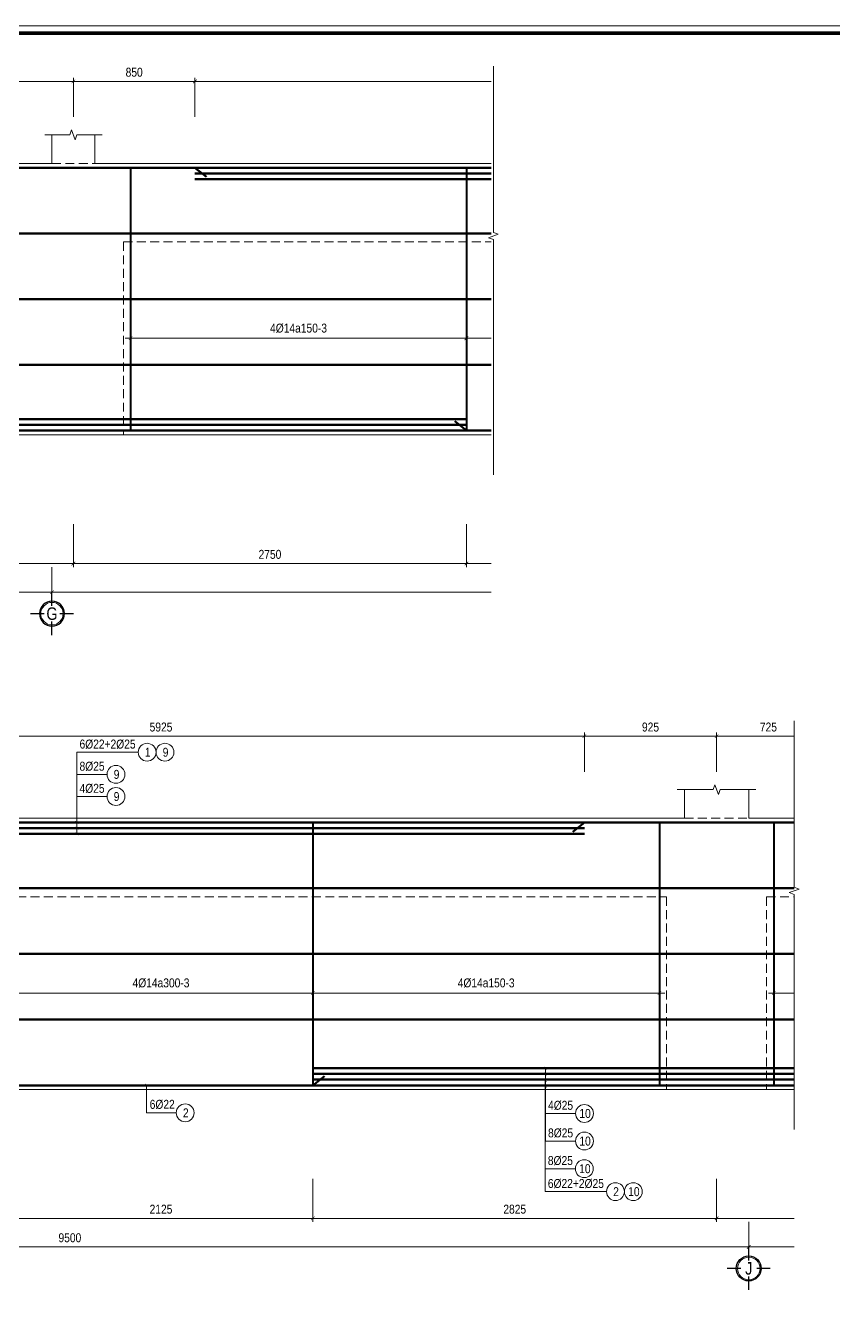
# Model space of a CAD drawing. Header units: millimetres. Extents: x 3014920 to 3563667, y -1638653 to -1356471.
# Drawn here: x 3379550 to 3385199, y -1595328 to -1586316 of the extents above; entities that cross this region are included whole.
import ezdxf
from ezdxf.enums import TextEntityAlignment as Align
from ezdxf.xclip import XClip

# ---------------------------------------------------------------- set-up
doc = ezdxf.new("R2010")
doc.units = ezdxf.units.MM
doc.header["$MEASUREMENT"] = 0
doc.header["$XCLIPFRAME"] = 0
doc.header["$PDMODE"] = 2
doc.linetypes.add('HIDDEN', pattern=[0.375, 0.25, -0.125])
doc.layers.get('0').update_dxf_attribs({"lineweight": 9})
doc.layers.get('Defpoints').update_dxf_attribs({"color": 10, "lineweight": 0})
for name, color, linetype, lineweight in [('2', 2, 'Continuous', 20), ('CDAI', 21, 'Continuous', 40), ('CTHEP', 50, 'Continuous', 50), ('DBAO', 90, 'Continuous', 13), ('DGIONG', 130, 'Continuous', 13), ('KTH', 154, 'Continuous', 9), ('Net khuat', 8, 'HIDDEN', 13), ('TEXT', 7, 'Continuous', 15)]:
    doc.layers.add(name, color=color, linetype=linetype, lineweight=lineweight)
doc.layers.add('8', color=8, linetype='Continuous')
doc.styles.add('HELVECONDENSE', font='VHELVCN_0.TTF')
doc.styles.add('Star-HelCon', font='VHELVCN_0.TTF')
doc.styles.add('TTP-HelCon', font='VHELVCN_0.TTF')
doc.styles.add('VNI-HELVE-CONDENSE', font='VHELVCN_0.TTF')
doc.dimstyles.new('kc-25', dxfattribs={"dimtxt": 62.5, "dimasz": 20, "dimexe": 20, "dimexo": 50, "dimgap": 25, "dimtad": 3, "dimdec": 0, "dimzin": 0, "dimdsep": 46, "dimtxsty": 'VNI-HELVE-CONDENSE', "dimblk": 'DIM', "dimcen": 2.5, "dimclrd": 256, "dimclre": 154, "dimclrt": 7, "dimaunit": 1, "dimadec": 0, "dimazin": 0, "dimtfac": 1, "dimtdec": 0, "dimtix": 1, "dimtmove": 0, "dimatfit": 3, "dimldrblk": 'DOT', "dimfxl": 1, "dimtolj": 1, "dimtzin": 0, "dimarcsym": 0})
doc.dimstyles.new('TTP-25', dxfattribs={"dimscale": 25, "dimtxt": 2.5, "dimasz": 1, "dimexe": 1, "dimexo": 1, "dimgap": 0.09, "dimtad": 0, "dimdec": 4, "dimrnd": 1, "dimzin": 9, "dimdsep": 46, "dimtxsty": 'TTP-HelCon', "dimblk": 'ARCHTICK', "dimcen": 0.09, "dimdle": 1.5, "dimclrd": 256, "dimclre": 256, "dimclrt": 7, "dimadec": 0, "dimazin": 0, "dimtfac": 1, "dimtdec": 4, "dimtmove": 0, "dimatfit": 3, "dimldrblk": 'ARCHTICK', "dimfxl": 1, "dimtvp": 1, "dimtolj": 1, "dimtzin": 0, "dimarcsym": 0})

# ---------------------------------------------------------------- blocks, each defined once
blk = doc.blocks.new('_ArchTick')
at = {"color": 0, "linetype": 'ByBlock', "const_width": 0.15}
blk.add_lwpolyline([(-0.5, -0.5), (0.5, 0.5)], dxfattribs=at)
blk = doc.blocks.new('*D2373')
at = {"layer": 'Defpoints', "color": 0, "transparency": 16777216}
for p in [(20505.9, -701.8), (22630.9, -701.8), (22630.9, -1198.9)]:
    blk.add_point(p, dxfattribs=at)
at = {"layer": 'KTH', "lineweight": -2, "transparency": 16777216}
for p, q in [((20505.9, -726.8), (20505.9, -1223.9)), ((22630.9, -726.8), (22630.9, -1223.9)), ((20468.4, -1198.9), (22668.4, -1198.9))]:
    blk.add_line(p, q, dxfattribs=at)
at = {"layer": 'KTH', "lineweight": -2, "transparency": 16777216, "xscale": 25, "yscale": 25, "zscale": 25, "rotation": 180}
blk.add_blockref('_ArchTick', (20505.9, -1198.9), dxfattribs=at)
at = {"layer": 'KTH', "lineweight": -2, "transparency": 16777216, "xscale": 25, "yscale": 25, "zscale": 25}
blk.add_blockref('_ArchTick', (22630.9, -1198.9), dxfattribs=at)
at = {"layer": 'KTH', "color": 7, "transparency": 16777216, "insert": (21568.4, -1129), "char_height": 62.5, "attachment_point": 5, "style": 'TTP-HelCon'}
blk.add_mtext('\\A1;4Þ14a300-3', dxfattribs=at)
blk = doc.blocks.new('DIM')
h = blk.add_hatch(color=1)
h.paths.add_polyline_path([(0.49, 0.29, 1), (0.29, 0.49), (-0.19, 0), (0.19, 0)])
h.paths.add_polyline_path([(0.19, 0), (-0.19, 0), (-0.49, -0.29, 1), (-0.29, -0.49)])
at = {"color": 9}
for p, q in [((-0.19, 0), (-1.5, 0)), ((0.19, 0), (1.5, 0))]:
    blk.add_line(p, q, dxfattribs=at)
at = {"color": 1}
for p, q in [((-0.49, -0.29), (0.29, 0.49)), ((-0.29, -0.49), (0.49, 0.29)), ((-0.19, 0), (0.19, 0))]:
    blk.add_line(p, q, dxfattribs=at)
blk.add_arc((-0.39, -0.39), 0.138, 135, 315, dxfattribs=at)
blk = doc.blocks.new('*D2376')
at = {"layer": 'Defpoints', "color": 0, "transparency": 16777216}
for p in [(25855.9, -701.8), (28080.9, -701.8), (25855.9, -1198.9)]:
    blk.add_point(p, dxfattribs=at)
at = {"layer": 'KTH', "lineweight": -2, "transparency": 16777216}
for p, q in [((25855.9, -726.8), (25855.9, -1223.9)), ((28080.9, -726.8), (28080.9, -1223.9)), ((28118.4, -1198.9), (25818.4, -1198.9))]:
    blk.add_line(p, q, dxfattribs=at)
at = {"layer": 'KTH', "lineweight": -2, "transparency": 16777216, "xscale": 25, "yscale": 25, "zscale": 25, "rotation": 180}
blk.add_blockref('_ArchTick', (25855.9, -1198.9), dxfattribs=at)
at = {"layer": 'KTH', "lineweight": -2, "transparency": 16777216, "xscale": 25, "yscale": 25, "zscale": 25}
blk.add_blockref('_ArchTick', (28080.9, -1198.9), dxfattribs=at)
at = {"layer": 'KTH', "color": 7, "transparency": 16777216, "insert": (26968.4, -1129), "char_height": 62.5, "attachment_point": 5, "style": 'TTP-HelCon'}
blk.add_mtext('\\A1;4Þ14a150-3', dxfattribs=at)
blk = doc.blocks.new('*D2377')
at = {"layer": 'Defpoints', "color": 0, "transparency": 16777216}
for p in [(22630.9, -2475), (25455.9, -2475), (25455.9, -2776)]:
    blk.add_point(p, dxfattribs=at)
at = {"layer": 'KTH', "lineweight": -2, "transparency": 16777216}
for p, q in [((22630.9, -2500), (22630.9, -2801)), ((25455.9, -2500), (25455.9, -2801)), ((22593.4, -2776), (25493.4, -2776))]:
    blk.add_line(p, q, dxfattribs=at)
at = {"layer": 'KTH', "lineweight": -2, "transparency": 16777216, "xscale": 25, "yscale": 25, "zscale": 25, "rotation": 180}
blk.add_blockref('_ArchTick', (22630.9, -2776), dxfattribs=at)
at = {"layer": 'KTH', "lineweight": -2, "transparency": 16777216, "xscale": 25, "yscale": 25, "zscale": 25}
blk.add_blockref('_ArchTick', (25455.9, -2776), dxfattribs=at)
at = {"layer": 'KTH', "color": 7, "transparency": 16777216, "insert": (24043.4, -2712.2), "char_height": 62.5, "attachment_point": 5, "style": 'TTP-HelCon'}
blk.add_mtext('\\A1;2825', dxfattribs=at)
blk = doc.blocks.new('*D2378')
at = {"layer": 'Defpoints', "color": 0, "transparency": 16777216}
for p in [(25455.9, -2475), (31880.9, -2475), (31880.9, -2776)]:
    blk.add_point(p, dxfattribs=at)
at = {"layer": 'KTH', "lineweight": -2, "transparency": 16777216}
for p, q in [((25455.9, -2500), (25455.9, -2801)), ((31880.9, -2500), (31880.9, -2801)), ((25418.4, -2776), (31918.4, -2776))]:
    blk.add_line(p, q, dxfattribs=at)
at = {"layer": 'KTH', "lineweight": -2, "transparency": 16777216, "xscale": 25, "yscale": 25, "zscale": 25, "rotation": 180}
blk.add_blockref('_ArchTick', (25455.9, -2776), dxfattribs=at)
at = {"layer": 'KTH', "lineweight": -2, "transparency": 16777216, "xscale": 25, "yscale": 25, "zscale": 25}
blk.add_blockref('_ArchTick', (31880.9, -2776), dxfattribs=at)
at = {"layer": 'KTH', "color": 7, "transparency": 16777216, "insert": (28668.4, -2712.2), "char_height": 62.5, "attachment_point": 5, "style": 'TTP-HelCon'}
blk.add_mtext('\\A1;6425', dxfattribs=at)
blk = doc.blocks.new('*D2379')
at = {"layer": 'Defpoints', "color": 0, "transparency": 16777216}
for p in [(25680.9, -2776), (31880.9, -2776), (31880.9, -2976)]:
    blk.add_point(p, dxfattribs=at)
at = {"layer": 'KTH', "lineweight": -2, "transparency": 16777216}
for p, q in [((25680.9, -2801), (25680.9, -3001)), ((31880.9, -2801), (31880.9, -3001)), ((25643.4, -2976), (31918.4, -2976))]:
    blk.add_line(p, q, dxfattribs=at)
at = {"layer": 'KTH', "lineweight": -2, "transparency": 16777216, "xscale": 25, "yscale": 25, "zscale": 25, "rotation": 180}
blk.add_blockref('_ArchTick', (25680.9, -2976), dxfattribs=at)
at = {"layer": 'KTH', "lineweight": -2, "transparency": 16777216, "xscale": 25, "yscale": 25, "zscale": 25}
blk.add_blockref('_ArchTick', (31880.9, -2976), dxfattribs=at)
at = {"layer": 'KTH', "color": 7, "transparency": 16777216, "insert": (28780.9, -2912.2), "char_height": 62.5, "attachment_point": 5, "style": 'TTP-HelCon'}
blk.add_mtext('\\A1;6200', dxfattribs=at)
blk = doc.blocks.new('dau truc')
blk.add_circle((0, 0), 180)
at = {"layer": '8'}
for p, q in [((0, 127), (0, 345)), ((-127, 0), (-345, 0)), ((0, -345), (0, -127)), ((345, 0), (127, 0))]:
    blk.add_line(p, q, dxfattribs=at)
blk.add_circle((0, 0), 200, dxfattribs=at)
at = {"layer": 'TEXT', "style": 'HELVECONDENSE'}
blk.add_attdef('A', text='', height=233, dxfattribs=at).set_placement((0, 0), align=Align.MIDDLE)
blk = doc.blocks.new('*D2380')
at = {"layer": 'Defpoints', "color": 0, "transparency": 16777216}
for p in [(9680.9, -2776), (16180.9, -2776), (16180.9, -2976)]:
    blk.add_point(p, dxfattribs=at)
at = {"layer": 'KTH', "lineweight": -2, "transparency": 16777216}
for p, q in [((9680.9, -2801), (9680.9, -3001)), ((16180.9, -2801), (16180.9, -3001)), ((9643.4, -2976), (16218.4, -2976))]:
    blk.add_line(p, q, dxfattribs=at)
at = {"layer": 'KTH', "lineweight": -2, "transparency": 16777216, "xscale": 25, "yscale": 25, "zscale": 25, "rotation": 180}
blk.add_blockref('_ArchTick', (9680.9, -2976), dxfattribs=at)
at = {"layer": 'KTH', "lineweight": -2, "transparency": 16777216, "xscale": 25, "yscale": 25, "zscale": 25}
blk.add_blockref('_ArchTick', (16180.9, -2976), dxfattribs=at)
at = {"layer": 'KTH', "color": 7, "transparency": 16777216, "insert": (12930.9, -2912.2), "char_height": 62.5, "attachment_point": 5, "style": 'TTP-HelCon'}
blk.add_mtext('\\A1;6500', dxfattribs=at)
blk = doc.blocks.new('*D2381')
at = {"layer": 'Defpoints', "color": 0, "transparency": 16777216}
for p in [(260.4, -2776), (9680.9, -2776), (260.4, -2976)]:
    blk.add_point(p, dxfattribs=at)
at = {"layer": 'KTH', "lineweight": -2, "transparency": 16777216}
for p, q in [((260.4, -2801), (260.4, -3001)), ((9680.9, -2801), (9680.9, -3001)), ((9718.4, -2976), (222.9, -2976))]:
    blk.add_line(p, q, dxfattribs=at)
at = {"layer": 'KTH', "lineweight": -2, "transparency": 16777216, "xscale": 25, "yscale": 25, "zscale": 25, "rotation": 180}
blk.add_blockref('_ArchTick', (260.4, -2976), dxfattribs=at)
at = {"layer": 'KTH', "lineweight": -2, "transparency": 16777216, "xscale": 25, "yscale": 25, "zscale": 25}
blk.add_blockref('_ArchTick', (9680.9, -2976), dxfattribs=at)
at = {"layer": 'KTH', "color": 7, "transparency": 16777216, "insert": (4970.7, -2912.2), "char_height": 62.5, "attachment_point": 5, "style": 'TTP-HelCon'}
blk.add_mtext('\\A1;9420', dxfattribs=at)
blk = doc.blocks.new('*D2339')
at = {"layer": 'Defpoints', "color": 0, "transparency": 16777216}
for p in [(9830.9, -2475), (12580.9, -2475), (12580.9, -2776)]:
    blk.add_point(p, dxfattribs=at)
at = {"layer": 'KTH', "lineweight": -2, "transparency": 16777216}
for p, q in [((9830.9, -2500), (9830.9, -2801)), ((12580.9, -2500), (12580.9, -2801)), ((9793.4, -2776), (12618.4, -2776))]:
    blk.add_line(p, q, dxfattribs=at)
at = {"layer": 'KTH', "lineweight": -2, "transparency": 16777216, "xscale": 25, "yscale": 25, "zscale": 25, "rotation": 180}
blk.add_blockref('_ArchTick', (9830.9, -2776), dxfattribs=at)
at = {"layer": 'KTH', "lineweight": -2, "transparency": 16777216, "xscale": 25, "yscale": 25, "zscale": 25}
blk.add_blockref('_ArchTick', (12580.9, -2776), dxfattribs=at)
at = {"layer": 'KTH', "color": 7, "transparency": 16777216, "insert": (11205.9, -2712.2), "char_height": 62.5, "attachment_point": 5, "style": 'TTP-HelCon'}
blk.add_mtext('\\A1;2750', dxfattribs=at)
blk = doc.blocks.new('*D2340')
at = {"layer": 'Defpoints', "color": 0, "transparency": 16777216}
for p in [(6930.9, -2475), (9830.9, -2475), (9830.9, -2776)]:
    blk.add_point(p, dxfattribs=at)
at = {"layer": 'KTH', "lineweight": -2, "transparency": 16777216}
for p, q in [((6930.9, -2500), (6930.9, -2801)), ((9830.9, -2500), (9830.9, -2801)), ((6893.4, -2776), (9868.4, -2776))]:
    blk.add_line(p, q, dxfattribs=at)
at = {"layer": 'KTH', "lineweight": -2, "transparency": 16777216, "xscale": 25, "yscale": 25, "zscale": 25, "rotation": 180}
blk.add_blockref('_ArchTick', (6930.9, -2776), dxfattribs=at)
at = {"layer": 'KTH', "lineweight": -2, "transparency": 16777216, "xscale": 25, "yscale": 25, "zscale": 25}
blk.add_blockref('_ArchTick', (9830.9, -2776), dxfattribs=at)
at = {"layer": 'KTH', "color": 7, "transparency": 16777216, "insert": (8380.9, -2712.2), "char_height": 62.5, "attachment_point": 5, "style": 'TTP-HelCon'}
blk.add_mtext('\\A1;2900', dxfattribs=at)
blk = doc.blocks.new('*D2341')
at = {"layer": 'Defpoints', "color": 0, "transparency": 16777216}
for p in [(12580.9, -2475), (14855.9, -2475), (12580.9, -2776)]:
    blk.add_point(p, dxfattribs=at)
at = {"layer": 'KTH', "lineweight": -2, "transparency": 16777216}
for p, q in [((12580.9, -2500), (12580.9, -2801)), ((14855.9, -2500), (14855.9, -2801)), ((14893.4, -2776), (12543.4, -2776))]:
    blk.add_line(p, q, dxfattribs=at)
at = {"layer": 'KTH', "lineweight": -2, "transparency": 16777216, "xscale": 25, "yscale": 25, "zscale": 25, "rotation": 180}
blk.add_blockref('_ArchTick', (12580.9, -2776), dxfattribs=at)
at = {"layer": 'KTH', "lineweight": -2, "transparency": 16777216, "xscale": 25, "yscale": 25, "zscale": 25}
blk.add_blockref('_ArchTick', (14855.9, -2776), dxfattribs=at)
at = {"layer": 'KTH', "color": 7, "transparency": 16777216, "insert": (13718.4, -2712.2), "char_height": 62.5, "attachment_point": 5, "style": 'TTP-HelCon'}
blk.add_mtext('\\A1;2275', dxfattribs=at)
blk = doc.blocks.new('*D2343')
at = {"layer": 'Defpoints', "color": 0, "transparency": 16777216}
for p in [(20505.9, -2475), (22630.9, -2475), (22630.9, -2776)]:
    blk.add_point(p, dxfattribs=at)
at = {"layer": 'KTH', "lineweight": -2, "transparency": 16777216}
for p, q in [((20505.9, -2500), (20505.9, -2801)), ((22630.9, -2500), (22630.9, -2801)), ((20468.4, -2776), (22668.4, -2776))]:
    blk.add_line(p, q, dxfattribs=at)
at = {"layer": 'KTH', "lineweight": -2, "transparency": 16777216, "xscale": 25, "yscale": 25, "zscale": 25, "rotation": 180}
blk.add_blockref('_ArchTick', (20505.9, -2776), dxfattribs=at)
at = {"layer": 'KTH', "lineweight": -2, "transparency": 16777216, "xscale": 25, "yscale": 25, "zscale": 25}
blk.add_blockref('_ArchTick', (22630.9, -2776), dxfattribs=at)
at = {"layer": 'KTH', "color": 7, "transparency": 16777216, "insert": (21568.4, -2712.2), "char_height": 62.5, "attachment_point": 5, "style": 'TTP-HelCon'}
blk.add_mtext('\\A1;2125', dxfattribs=at)
blk = doc.blocks.new('*D2351')
at = {"layer": 'Defpoints', "color": 0, "transparency": 16777216}
for p in [(9830.9, 599), (6930.9, 325), (9830.9, 325)]:
    blk.add_point(p, dxfattribs=at)
at = {"layer": 'KTH', "lineweight": -2, "transparency": 16777216}
for p, q in [((6893.4, 599), (9868.4, 599)), ((6930.9, 350), (6930.9, 624)), ((9830.9, 350), (9830.9, 624))]:
    blk.add_line(p, q, dxfattribs=at)
at = {"layer": 'KTH', "lineweight": -2, "transparency": 16777216, "xscale": 25, "yscale": 25, "zscale": 25, "rotation": 180}
blk.add_blockref('_ArchTick', (6930.9, 599), dxfattribs=at)
at = {"layer": 'KTH', "lineweight": -2, "transparency": 16777216, "xscale": 25, "yscale": 25, "zscale": 25}
blk.add_blockref('_ArchTick', (9830.9, 599), dxfattribs=at)
at = {"layer": 'KTH', "color": 7, "transparency": 16777216, "insert": (8380.9, 662.8), "char_height": 62.5, "attachment_point": 5, "style": 'TTP-HelCon'}
blk.add_mtext('\\A1;2900', dxfattribs=at)
blk = doc.blocks.new('*D2353')
at = {"layer": 'Defpoints', "color": 0, "transparency": 16777216}
for p in [(10230.9, -701.8), (12580.9, -701.8), (10230.9, -1198.9)]:
    blk.add_point(p, dxfattribs=at)
at = {"layer": 'KTH', "lineweight": -2, "transparency": 16777216}
for p, q in [((10230.9, -726.8), (10230.9, -1223.9)), ((12580.9, -726.8), (12580.9, -1223.9)), ((12618.4, -1198.9), (10193.4, -1198.9))]:
    blk.add_line(p, q, dxfattribs=at)
at = {"layer": 'KTH', "lineweight": -2, "transparency": 16777216, "xscale": 25, "yscale": 25, "zscale": 25, "rotation": 180}
blk.add_blockref('_ArchTick', (10230.9, -1198.9), dxfattribs=at)
at = {"layer": 'KTH', "lineweight": -2, "transparency": 16777216, "xscale": 25, "yscale": 25, "zscale": 25}
blk.add_blockref('_ArchTick', (12580.9, -1198.9), dxfattribs=at)
at = {"layer": 'KTH', "color": 7, "transparency": 16777216, "insert": (11405.9, -1129), "char_height": 62.5, "attachment_point": 5, "style": 'TTP-HelCon'}
blk.add_mtext('\\A1;4Þ14a150-3', dxfattribs=at)
blk = doc.blocks.new('*D2354')
at = {"layer": 'Defpoints', "color": 0, "transparency": 16777216}
for p in [(12580.9, -701.8), (14855.9, -701.8), (14855.9, -1198.9)]:
    blk.add_point(p, dxfattribs=at)
at = {"layer": 'KTH', "lineweight": -2, "transparency": 16777216}
for p, q in [((12580.9, -726.8), (12580.9, -1223.9)), ((14855.9, -726.8), (14855.9, -1223.9)), ((12543.4, -1198.9), (14893.4, -1198.9))]:
    blk.add_line(p, q, dxfattribs=at)
at = {"layer": 'KTH', "lineweight": -2, "transparency": 16777216, "xscale": 25, "yscale": 25, "zscale": 25, "rotation": 180}
blk.add_blockref('_ArchTick', (12580.9, -1198.9), dxfattribs=at)
at = {"layer": 'KTH', "lineweight": -2, "transparency": 16777216, "xscale": 25, "yscale": 25, "zscale": 25}
blk.add_blockref('_ArchTick', (14855.9, -1198.9), dxfattribs=at)
at = {"layer": 'KTH', "color": 7, "transparency": 16777216, "insert": (13718.4, -1129), "char_height": 62.5, "attachment_point": 5, "style": 'TTP-HelCon'}
blk.add_mtext('\\A1;4Þ14a300-3', dxfattribs=at)
blk = doc.blocks.new('*D2357')
at = {"layer": 'Defpoints', "color": 0, "transparency": 16777216}
for p in [(22630.9, -701.8), (25055.9, -701.8), (25055.9, -1198.9)]:
    blk.add_point(p, dxfattribs=at)
at = {"layer": 'KTH', "lineweight": -2, "transparency": 16777216}
for p, q in [((22630.9, -726.8), (22630.9, -1223.9)), ((25055.9, -726.8), (25055.9, -1223.9)), ((22593.4, -1198.9), (25093.4, -1198.9))]:
    blk.add_line(p, q, dxfattribs=at)
at = {"layer": 'KTH', "lineweight": -2, "transparency": 16777216, "xscale": 25, "yscale": 25, "zscale": 25, "rotation": 180}
blk.add_blockref('_ArchTick', (22630.9, -1198.9), dxfattribs=at)
at = {"layer": 'KTH', "lineweight": -2, "transparency": 16777216, "xscale": 25, "yscale": 25, "zscale": 25}
blk.add_blockref('_ArchTick', (25055.9, -1198.9), dxfattribs=at)
at = {"layer": 'KTH', "color": 7, "transparency": 16777216, "insert": (23843.4, -1129), "char_height": 62.5, "attachment_point": 5, "style": 'TTP-HelCon'}
blk.add_mtext('\\A1;4Þ14a150-3', dxfattribs=at)
blk = doc.blocks.new('*D2358')
at = {"layer": 'Defpoints', "color": 0, "transparency": 16777216}
for p in [(16755.9, 599), (10680.9, 325), (16755.9, 325)]:
    blk.add_point(p, dxfattribs=at)
at = {"layer": 'KTH', "lineweight": -2, "transparency": 16777216}
for p, q in [((10643.4, 599), (16793.4, 599)), ((10680.9, 350), (10680.9, 624)), ((16755.9, 350), (16755.9, 624))]:
    blk.add_line(p, q, dxfattribs=at)
at = {"layer": 'KTH', "lineweight": -2, "transparency": 16777216, "xscale": 25, "yscale": 25, "zscale": 25, "rotation": 180}
blk.add_blockref('_ArchTick', (10680.9, 599), dxfattribs=at)
at = {"layer": 'KTH', "lineweight": -2, "transparency": 16777216, "xscale": 25, "yscale": 25, "zscale": 25}
blk.add_blockref('_ArchTick', (16755.9, 599), dxfattribs=at)
at = {"layer": 'KTH', "color": 7, "transparency": 16777216, "insert": (13718.4, 662.8), "char_height": 62.5, "attachment_point": 5, "style": 'TTP-HelCon'}
blk.add_mtext('\\A1;6075', dxfattribs=at)
blk = doc.blocks.new('*D2359')
at = {"layer": 'Defpoints', "color": 0, "transparency": 16777216}
for p in [(10680.9, 599), (9830.9, 325), (10680.9, 325)]:
    blk.add_point(p, dxfattribs=at)
at = {"layer": 'KTH', "lineweight": -2, "transparency": 16777216}
for p, q in [((9793.4, 599), (10718.4, 599)), ((9830.9, 350), (9830.9, 624)), ((10680.9, 350), (10680.9, 624))]:
    blk.add_line(p, q, dxfattribs=at)
at = {"layer": 'KTH', "lineweight": -2, "transparency": 16777216, "xscale": 25, "yscale": 25, "zscale": 25, "rotation": 180}
blk.add_blockref('_ArchTick', (9830.9, 599), dxfattribs=at)
at = {"layer": 'KTH', "lineweight": -2, "transparency": 16777216, "xscale": 25, "yscale": 25, "zscale": 25}
blk.add_blockref('_ArchTick', (10680.9, 599), dxfattribs=at)
at = {"layer": 'KTH', "color": 7, "transparency": 16777216, "insert": (10255.9, 662.8), "char_height": 62.5, "attachment_point": 5, "style": 'TTP-HelCon'}
blk.add_mtext('\\A1;850', dxfattribs=at)
blk = doc.blocks.new('*D2362')
at = {"layer": 'Defpoints', "color": 0, "transparency": 16777216}
for p in [(18605.9, 599), (18605.9, 325), (24530.9, 325)]:
    blk.add_point(p, dxfattribs=at)
at = {"layer": 'KTH', "lineweight": -2, "transparency": 16777216}
for p, q in [((24568.4, 599), (18568.4, 599)), ((18605.9, 350), (18605.9, 624)), ((24530.9, 350), (24530.9, 624))]:
    blk.add_line(p, q, dxfattribs=at)
at = {"layer": 'KTH', "lineweight": -2, "transparency": 16777216, "xscale": 25, "yscale": 25, "zscale": 25, "rotation": 180}
blk.add_blockref('_ArchTick', (18605.9, 599), dxfattribs=at)
at = {"layer": 'KTH', "lineweight": -2, "transparency": 16777216, "xscale": 25, "yscale": 25, "zscale": 25}
blk.add_blockref('_ArchTick', (24530.9, 599), dxfattribs=at)
at = {"layer": 'KTH', "color": 7, "transparency": 16777216, "insert": (21568.4, 662.8), "char_height": 62.5, "attachment_point": 5, "style": 'TTP-HelCon'}
blk.add_mtext('\\A1;5925', dxfattribs=at)
blk = doc.blocks.new('*D2363')
at = {"layer": 'Defpoints', "color": 0, "transparency": 16777216}
for p in [(24530.9, 599), (24530.9, 325), (25455.9, 325)]:
    blk.add_point(p, dxfattribs=at)
at = {"layer": 'KTH', "lineweight": -2, "transparency": 16777216}
for p, q in [((25493.4, 599), (24493.4, 599)), ((24530.9, 350), (24530.9, 624)), ((25455.9, 350), (25455.9, 624))]:
    blk.add_line(p, q, dxfattribs=at)
at = {"layer": 'KTH', "lineweight": -2, "transparency": 16777216, "xscale": 25, "yscale": 25, "zscale": 25, "rotation": 180}
blk.add_blockref('_ArchTick', (24530.9, 599), dxfattribs=at)
at = {"layer": 'KTH', "lineweight": -2, "transparency": 16777216, "xscale": 25, "yscale": 25, "zscale": 25}
blk.add_blockref('_ArchTick', (25455.9, 599), dxfattribs=at)
at = {"layer": 'KTH', "color": 7, "transparency": 16777216, "insert": (24993.4, 662.8), "char_height": 62.5, "attachment_point": 5, "style": 'TTP-HelCon'}
blk.add_mtext('\\A1;925', dxfattribs=at)
blk = doc.blocks.new('*D2364')
at = {"layer": 'Defpoints', "color": 0, "transparency": 16777216}
for p in [(26180.9, 599), (25455.9, 325), (26180.9, 325)]:
    blk.add_point(p, dxfattribs=at)
at = {"layer": 'KTH', "lineweight": -2, "transparency": 16777216}
for p, q in [((25418.4, 599), (26218.4, 599)), ((25455.9, 350), (25455.9, 624)), ((26180.9, 350), (26180.9, 624))]:
    blk.add_line(p, q, dxfattribs=at)
at = {"layer": 'KTH', "lineweight": -2, "transparency": 16777216, "xscale": 25, "yscale": 25, "zscale": 25, "rotation": 180}
blk.add_blockref('_ArchTick', (25455.9, 599), dxfattribs=at)
at = {"layer": 'KTH', "lineweight": -2, "transparency": 16777216, "xscale": 25, "yscale": 25, "zscale": 25}
blk.add_blockref('_ArchTick', (26180.9, 599), dxfattribs=at)
at = {"layer": 'KTH', "color": 7, "transparency": 16777216, "insert": (25818.4, 662.8), "char_height": 62.5, "attachment_point": 5, "style": 'TTP-HelCon'}
blk.add_mtext('\\A1;725', dxfattribs=at)
blk = doc.blocks.new('*D2365')
at = {"layer": 'Defpoints', "color": 0, "transparency": 16777216}
for p in [(16180.9, -2776), (25680.9, -2776), (16180.9, -2976)]:
    blk.add_point(p, dxfattribs=at)
at = {"layer": 'KTH', "lineweight": -2, "transparency": 16777216}
for p, q in [((16180.9, -2801), (16180.9, -3001)), ((25680.9, -2801), (25680.9, -3001)), ((25718.4, -2976), (16143.4, -2976))]:
    blk.add_line(p, q, dxfattribs=at)
at = {"layer": 'KTH', "lineweight": -2, "transparency": 16777216, "xscale": 25, "yscale": 25, "zscale": 25, "rotation": 180}
blk.add_blockref('_ArchTick', (16180.9, -2976), dxfattribs=at)
at = {"layer": 'KTH', "lineweight": -2, "transparency": 16777216, "xscale": 25, "yscale": 25, "zscale": 25}
blk.add_blockref('_ArchTick', (25680.9, -2976), dxfattribs=at)
at = {"layer": 'KTH', "color": 7, "transparency": 16777216, "insert": (20930.9, -2912.2), "char_height": 62.5, "attachment_point": 5, "style": 'TTP-HelCon'}
blk.add_mtext('\\A1;9500', dxfattribs=at)
blk = doc.blocks.new('2X-30')
at = {"layer": 'CTHEP'}
for p, q in [((-4770.45492, 0), (12894.54703, 0)), ((12821.30735, -470), (-4700.46243, -470))]:
    blk.add_line(p, q, dxfattribs=at)
at = {"layer": 'CTHEP', "elevation": 0}
blk.add_lwpolyline([(-4770.45492, -940), (12894.54703, -940)], dxfattribs=at)
at = {"layer": 'DBAO', "linetype": 'Continuous', "elevation": 0, "flags": 128}
for points in [[(7049.54703, -970), (-4800.45492, -970), (-4800.45492, 30)], [(7049.54703, -1070), (-4800.45492, -1070)]]:
    blk.add_lwpolyline(points, dxfattribs=at)
blk = doc.blocks.new('2X-31')
at = {"layer": 'CTHEP'}
blk.add_line((56669.99316, -1074.0046), (103.16431, -1074.00461), dxfattribs=at)
for points in [[(54.54176, -804.44405), (54.54176, -604.00461), (56669.99316, -604.00461), (56669.99316, -804.00461)], [(54.54176, -1544.00461), (56669.99316, -1544.0046), (56669.99316, -944.0046)]]:
    blk.add_lwpolyline(points, dxfattribs=at)
blk = doc.blocks.new('2X-27')
at = {"layer": 'CTHEP'}
for p, q in [((43600.82369, -952.0023), (-1097.24346, -952.0023)), ((43600.82369, -1412.0023), (-1120, -1412.0023)), ((43590.27909, -1872.0023), (-1090, -1872.0023))]:
    blk.add_line(p, q, dxfattribs=at)
for points in [[(11929.54571, -492.0023), (43920.00001, -492.00231), (43920.00001, -992.23503)], [(-1120, -2332.0023), (43920.00001, -2332.0023)]]:
    blk.add_lwpolyline(points, dxfattribs=at)
at = {"layer": 'DBAO', "linetype": 'Continuous', "flags": 128}
blk.add_lwpolyline([(43950, -2362.0023), (-1150, -2362.0023), (-1150, -462.0023)], dxfattribs=at)
blk = doc.blocks.new('CHG_XX_Khung ten')
blk.add_lwpolyline([(15, 579), (826, 579), (826, 15), (15, 15)], close=True)
at = {"color": 4, "linetype": 'Continuous', "const_width": 1}
blk.add_lwpolyline([(17, 577), (824, 577), (824, 17), (17, 17)], close=True, dxfattribs=at)
blk = doc.blocks.new('2X-29')
at = {"layer": 'CDAI', "elevation": 0}
for points in [[(10230.89267, -5), (10230.89267, -1845)], [(12580.89267, -5), (12580.89267, -1845)], [(22630.89266, -5), (22630.89266, -1845)], [(25055.89266, -5), (25055.89266, -1845)], [(25855.89267, -5), (25855.89267, -1845)]]:
    blk.add_lwpolyline(points, dxfattribs=at)
at = {"layer": 'CTHEP'}
for p, q in [((10762.31857, -69.5255), (10680.89267, -5)), ((24449.46677, -69.5255), (24530.89266, -5)), ((32130.8927, -465), (360.43806, -465)), ((32130.8927, -925), (390.43806, -925)), ((32130.8927, -1385), (390.43806, -1385)), ((12499.46678, -1780.4745), (12580.89267, -1845)), ((22712.31855, -1780.4745), (22630.89266, -1845))]:
    blk.add_line(p, q, dxfattribs=at)
at = {"layer": 'CTHEP', "elevation": 0}
for points in [[(289.97982, -504.86181), (289.97982, -5), (32200.89431, -5), (32200.89431, -504.98415)], [(10680.89267, -45), (16755.89266, -45)], [(10680.89267, -85), (16755.89266, -85)], [(24530.89266, -45), (18605.89267, -45)], [(24530.89266, -85), (18605.89267, -85)], [(12580.89267, -1765), (4380.89266, -1765)], [(22627.59191, -1725.83509), (28077.59192, -1725.83509)], [(22627.59191, -1765.41754), (28077.59192, -1765.41754)], [(289.97982, -1845), (32200.89431, -1845)], [(12580.89267, -1805), (4380.89266, -1805)], [(22630.89266, -1805), (28080.89267, -1805)]]:
    blk.add_lwpolyline(points, dxfattribs=at)
at = {"layer": 'DBAO', "linetype": 'Continuous'}
for p, q in [((9680.89431, 225), (9680.89431, 25)), ((9980.89431, 225), (9980.89431, 25)), ((25230.89267, 225), (25230.89267, 25)), ((25680.88517, 225), (25680.88517, 25)), ((7080.89431, 25), (9680.89431, 25)), ((9980.89431, 25), (17455.89267, 25)), ((17905.88517, 25), (25230.89267, 25)), ((25680.88517, 25), (31630.89431, 25))]:
    blk.add_line(p, q, dxfattribs=at)
at = {"layer": 'DBAO', "linetype": 'Continuous', "elevation": 0, "flags": 128}
blk.add_lwpolyline([(32230.89431, -1875), (258.43806, -1875)], dxfattribs=at)
at = {"layer": 'DGIONG', "linetype": 'Continuous', "elevation": 0, "flags": 128}
for points in [[(10030.89431, 225), (9855.88142, 225), (9843.38142, 190.65653), (9818.38142, 259.34347), (9805.88142, 225), (9630.8793, 225)], [(25730.88517, 225), (25480.88142, 225), (25468.38142, 190.65653), (25443.38142, 259.34347), (25430.88142, 225), (25180.87767, 225)]]:
    blk.add_lwpolyline(points, dxfattribs=at)
at = {"layer": 'DGIONG'}
for centre in [(21471.29643, 486.81231), (21596.29643, 486.81231), (21253.40693, 331.83131), (21253.40703, 176.8503), (21737.83323, -2037.04426), (24531.32834, -2041.65319), (24531.32834, -2235.01762), (24530.02982, -2428.38205), (24747.91932, -2588.94137), (24872.91932, -2588.94137)]:
    blk.add_circle(centre, 62.5, dxfattribs=at)
at = {"layer": 'Net khuat', "ltscale": 250}
for p, q in [((9680.89431, 25), (9980.89431, 25)), ((25230.89267, 25), (25680.88517, 25)), ((10180.89267, -525), (17330.89267, -525)), ((10180.89267, -525), (10180.89267, -1875)), ((18030.89267, -525), (25105.89267, -525)), ((25105.89267, -525), (25105.89267, -1875)), ((25805.89267, -525), (31530.89431, -525)), ((25805.89267, -525), (25805.89267, -1875))]:
    blk.add_line(p, q, dxfattribs=at)
at = {"layer": '2', "ltscale": 300}
ref = blk.add_blockref('dau truc', (9680.89431, -3126.86454), dxfattribs=dict(at, xscale=-0.4367131295148283, yscale=0.4367131295148283, zscale=0.4367131294857245))
ref.add_attrib('A', 'G', dxfattribs={"layer": 'TEXT', "height": 87.5, "style": 'HELVECONDENSE'}).set_placement((9680.89431, -3126.86454), align=Align.MIDDLE)
ref = blk.add_blockref('dau truc', (25680.89431, -3126.86454), dxfattribs=dict(at, xscale=0.4367131295148283, yscale=0.4367131295148283, zscale=0.4367131295148283))
ref.add_attrib('A', 'J', dxfattribs={"layer": 'TEXT', "height": 87.5, "style": 'HELVECONDENSE'}).set_placement((25680.89431, -3126.86454), align=Align.MIDDLE)
at = {"layer": 'TEXT', "style": 'TTP-HelCon'}
for s, p in [('6Þ22+2Þ25', (20998.48855, 512.66525, 0)), ('8Þ25', (20998.48855, 357.68425, 0)), ('4Þ25', (20998.48865, 202.70325, 0)), ('6Þ22', (21489.345, -2009.1472, 0)), ('4Þ25', (24276.40996, -2015.80025, 0)), ('8Þ25', (24276.40996, -2209.16468, 0)), ('8Þ25', (24275.11144, -2402.52911, 0)), ('6Þ22+2Þ25', (24275.11144, -2563.08842, 0))]:
    blk.add_text(s, height=62.5, dxfattribs=at).set_placement(p)
at = {"layer": 'TEXT', "style": 'Star-HelCon'}
for s, p in [('1', (21475.4631, 486.81231)), ('9', (21600.4631, 486.81231)), ('9', (21257.5736, 331.83131)), ('9', (21257.5737, 176.8503)), ('2', (21741.9999, -2037.04426)), ('10', (24535.495, -2041.65319)), ('10', (24535.495, -2235.01762)), ('10', (24534.19649, -2428.38205)), ('2', (24752.08599, -2588.94137)), ('10', (24877.08599, -2588.94137))]:
    blk.add_text(s, height=62.5, dxfattribs=at).set_placement(p, align=Align.MIDDLE)
at = {"layer": 'KTH'}
for base, p1, p2, picture, middle in [((9830.88892, 599.00461), (6930.88892, 325), (9830.88892, 325), '*D2351', (8380.88892, 662.83794)), ((10680.892674, 599.004608), (9830.888923, 325), (10680.892674, 325), '*D2359', (10255.890799, 662.837941)), ((16755.89266, 599.00461), (10680.89267, 325), (16755.89266, 325), '*D2358', (13718.39267, 662.83794)), ((26180.89267, 599.00461), (25455.90423, 325), (26180.89267, 325), '*D2364', (25818.39845, 662.83794)), ((12580.89267, -2776.04426), (14855.89266, -2475), (12580.89267, -2475), '*D2341', (13718.39267, -2712.21093)), ((16180.89431, -2976), (9680.89431, -2776.04426), (16180.89431, -2776.04426), '*D2380', (12930.89431, -2912.16667)), ((31880.89431, -2976), (25680.89431, -2776.04426), (31880.89431, -2776.04426), '*D2379', (28780.89431, -2912.16667))]:
    dim = blk.add_linear_dim(base=base, p1=p1, p2=p2, angle=180, dimstyle='TTP-25', override={"dimtmove": 1}, dxfattribs=at)
    dim.commit()
    dim.dimension.update_dxf_attribs({"geometry": picture, "text_midpoint": middle})
for base, p1, p2, picture, middle in [((18605.90765, 599.00461), (24530.90764, 325), (18605.90765, 325), '*D2362', (21568.40764, 662.83794)), ((24530.90764, 599.00461), (25455.90423, 325), (24530.90764, 325), '*D2363', (24993.40593, 662.83794)), ((9830.89266, -2776.04426), (6930.89266, -2475), (9830.89266, -2475), '*D2340', (8380.89266, -2712.21093)), ((12580.89267, -2776.04426), (9830.89266, -2475), (12580.89267, -2475), '*D2339', (11205.89267, -2712.21093)), ((22630.893, -2776.04426), (20505.89268, -2475), (22630.893, -2475), '*D2343', (21568.39284, -2712.21093)), ((25455.89266, -2776.04426), (22630.893, -2475), (25455.89266, -2475), '*D2377', (24043.39283, -2712.21093)), ((31880.8943, -2776.04426), (25455.89266, -2475), (31880.8943, -2475), '*D2378', (28668.39348, -2712.21093)), ((260.4380613356, -2975.9999999863), (9680.8943055817, -2776.0442611733), (260.4380613356, -2776.0442611733), '*D2381', (4970.6661834586, -2912.1666666529)), ((16180.89431, -2976), (25680.89431, -2776.04426), (16180.89431, -2776.04426), '*D2365', (20930.89431, -2912.16667))]:
    dim = blk.add_linear_dim(base=base, p1=p1, p2=p2, dimstyle='TTP-25', override={"dimtmove": 1}, dxfattribs=at)
    dim.commit()
    dim.dimension.update_dxf_attribs({"geometry": picture, "text_midpoint": middle})
for base, p1, p2, picture, middle in [((10230.88519, -1198.89712), (12580.88519, -701.76045), (10230.88519, -701.76045), '*D2353', (11405.88519, -1128.98046)), ((25855.89267, -1198.89712), (28080.89267, -701.76045), (25855.89267, -701.76045), '*D2376', (26968.39267, -1128.98046))]:
    dim = blk.add_linear_dim(base=base, p1=p1, p2=p2, angle=180, text='4Þ14a150-3', dimstyle='TTP-25', override={"dimtmove": 1}, dxfattribs=at)
    dim.commit()
    dim.dimension.update_dxf_attribs({"geometry": picture, "text_midpoint": middle})
for base, p1, p2, text, picture, middle in [((14855.89266, -1198.89712), (12580.88519, -701.76045), (14855.89266, -701.76045), '4Þ14a300-3', '*D2354', (13718.38892, -1128.98046)), ((22630.89266, -1198.89712), (20505.89267, -701.76045), (22630.89266, -701.76045), '4Þ14a300-3', '*D2373', (21568.39267, -1128.98046)), ((25055.90015, -1198.89712), (22630.90015, -701.76045), (25055.90015, -701.76045), '4Þ14a150-3', '*D2357', (23843.40015, -1128.98046))]:
    dim = blk.add_linear_dim(base=base, p1=p1, p2=p2, text=text, dimstyle='TTP-25', override={"dimtmove": 1}, dxfattribs=at)
    dim.commit()
    dim.dimension.update_dxf_attribs({"geometry": picture, "text_midpoint": middle})
at = {"layer": 'DGIONG'}
for points in [[(20979.97684, -5), (20979.97652, 486.81231), (21408.79643, 486.81231)], [(20979.97688, -45), (20979.97652, 331.83131), (21190.90693, 331.83131)], [(20979.97698, -85), (20979.97662, 176.8503), (21190.90703, 176.8503)], [(24257.89802, -1725.83509), (24257.89793, -2041.65319), (24468.82834, -2041.65319)], [(24257.89807, -1765.41754), (24257.89793, -2235.01762), (24468.82834, -2235.01762)], [(21466.33323, -1845), (21466.33297, -2037.04426), (21675.33323, -2037.04426)], [(24256.59956, -1809.54097), (24256.59941, -2428.38205), (24467.52982, -2428.38205)], [(24256.59988, -1849.54096), (24256.59941, -2588.94137), (24685.41932, -2588.94137)]]:
    blk.add_leader(points, dimstyle='kc-25', override={"dimtad": 0, "dimldrblk": 'ArchTick', "dimfxl": 100, "dimarcsym": 1}, dxfattribs=at)

msp = doc.modelspace()

# ---------------------------------------------------------------- linework, layer by layer
at = {"layer": 'DGIONG', "linetype": 'Continuous', "flags": 128}
for points in [[(3382821.58343, -1589459.26145), (3382821.58365, -1587812.83795), (3382787.24019, -1587800.33795), (3382855.92712, -1587775.33795), (3382821.58365, -1587762.83795), (3382821.58347, -1586597.87229)], [(3384925.63189, -1594042.88113), (3384925.63211, -1592396.45763), (3384891.28864, -1592383.95763), (3384959.97557, -1592358.95763), (3384925.63211, -1592346.45763), (3384925.63192, -1591181.49196)]]:
    msp.add_lwpolyline(points, dxfattribs=at)

# ---------------------------------------------------------------- block references
at = {"layer": 'DBAO'}
ref = msp.add_blockref('2X-27', (3347915.32289, -1586472.4967), dxfattribs=at)
XClip(ref).set_block_clipping_path([(-2119.6734147961, -3630.4424896371), (12622.0339631201, 896.875806222)])
ref = msp.add_blockref('2X-29', (3370052.23311, -1587304.50905), dxfattribs=at)
XClip(ref).set_block_clipping_path([(-499.4284207234, -3756.2550680898), (12754.3829857363, 936.6484719219)])
ref = msp.add_blockref('2X-30', (3384652.65884, -1590683.98732), dxfattribs=at)
XClip(ref).set_block_clipping_path([(5311.8830309974, -2540.6422521494), (13244.8264659161, 1158.9046707221)])
ref = msp.add_blockref('2X-29', (3358927.42883, -1591888.12872), dxfattribs=at)
XClip(ref).set_block_clipping_path([(9146.7248501644, -3849.7929370831), (25999.6062992492, 888.4190215264)])
ref = msp.add_blockref('2X-31', (3380262.02918, -1593571.24604), dxfattribs=at)
XClip(ref).set_block_clipping_path([(31295.3291864501, -3326.2321205568), (48648.1579657511, 175.5955653603)])

# ---------------------------------------------------------------- next in the draw order: block references
at = {"color": 5, "xscale": 25.92478421704392, "yscale": 25.92478421704392, "zscale": 25.92478421704392}
msp.add_blockref('CHG_XX_Khung ten', (3367442.52377, -1601326.46106), dxfattribs=at)

doc.saveas('drawing.dxf')
